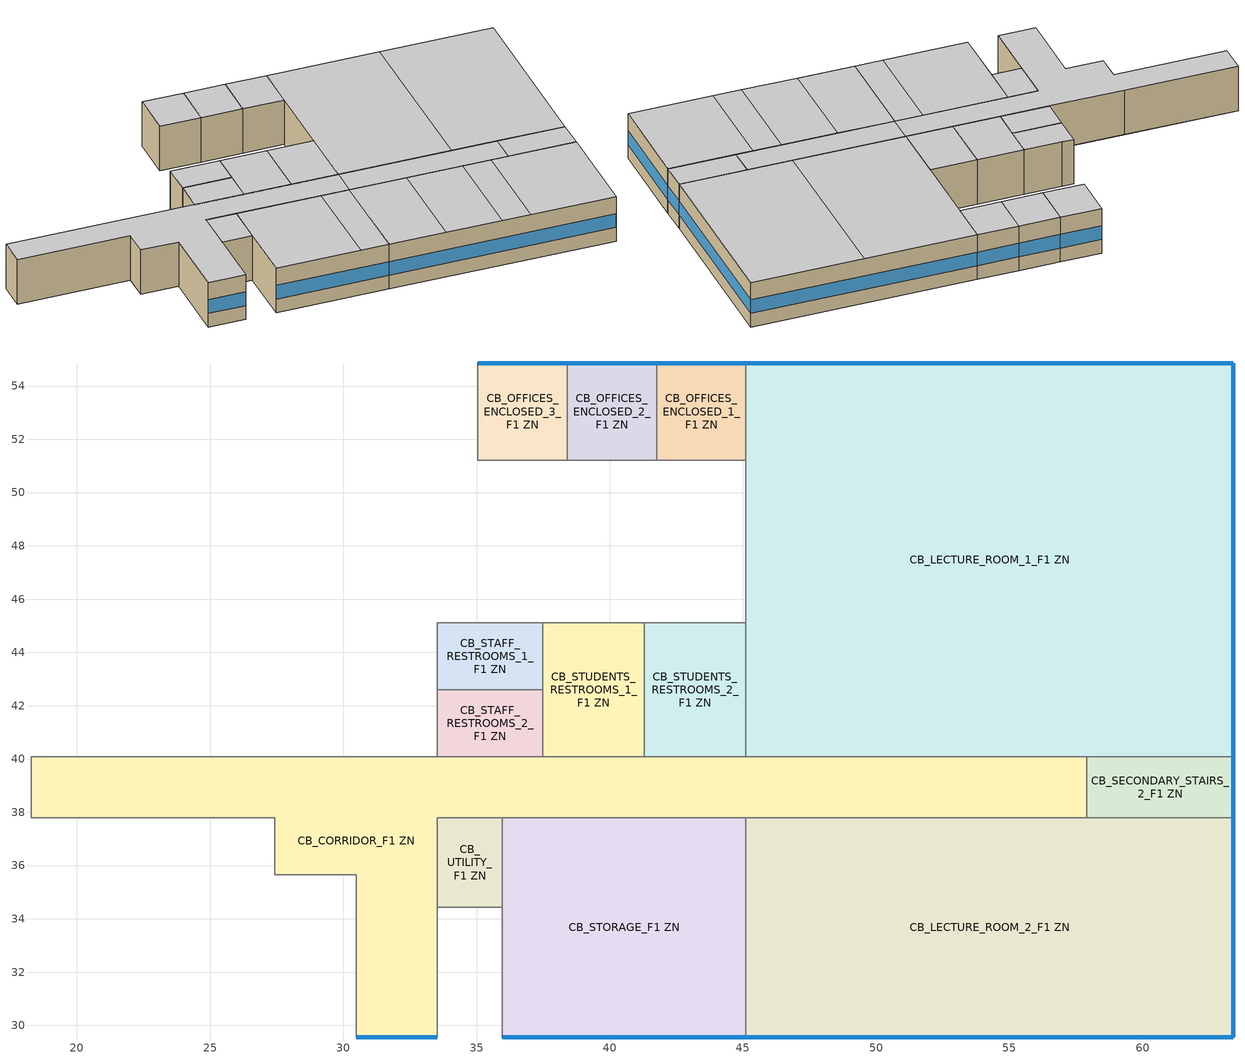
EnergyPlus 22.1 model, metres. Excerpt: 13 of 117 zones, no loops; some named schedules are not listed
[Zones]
CB_CORRIDOR_F1 ZN
 floor ground (Foundation F 0.88W/m*K Perim 3.05m Area 122.17m2): 57.91,40.08 57.91,37.8 33.53,37.8 33.53,29.57 30.48,29.57 30.48,35.66 27.43,35.66 27.43,37.8 18.29,37.8 18.29,40.08 z0
 wall outside (Typical Insulated Steel Framed Exterior Wall R-20.41): 30.48,29.57 33.53,29.57 z0:3.96
 wall to CB_CAFE_STUDY_LOUNGE_F1 ZN (Uninsulated Steel Stud Wall): 18.29,40.08 18.29,37.8 z0:3.96
 wall to CB_CONFERENCE_ROOM_F1 ZN (Uninsulated Steel Stud Wall): 27.43,40.08 18.29,40.08 z0:3.96
 wall to CB_OFFICES_OPEN_F1 ZN (Uninsulated Steel Stud Wall): 33.53,40.08 27.43,40.08 z0:3.96
 wall to CB_STAFF_RESTROOMS_2_F1 ZN (Uninsulated Steel Stud Wall): 37.49,40.08 33.53,40.08 z0:3.96
 wall to CB_STUDENTS_RESTROOMS_1_F1 ZN (Uninsulated Steel Stud Wall): 41.3,40.08 37.49,40.08 z0:3.96
 wall to CB_STUDENTS_RESTROOMS_2_F1 ZN (Uninsulated Steel Stud Wall): 45.11,40.08 41.3,40.08 z0:3.96
 wall to CB_LECTURE_ROOM_1_F1 ZN (Uninsulated Steel Stud Wall): 57.91,40.08 45.11,40.08 z0:3.96
 wall to CB_SECONDARY_STAIRS_2_F1 ZN (Uninsulated Steel Stud Wall): 57.91,37.8 57.91,40.08 z0:3.96
 wall to CB_LECTURE_ROOM_2_F1 ZN (Uninsulated Steel Stud Wall): 45.11,37.8 57.91,37.8 z0:3.96
 wall to CB_STORAGE_F1 ZN (Uninsulated Steel Stud Wall): 35.97,37.8 45.11,37.8 z0:3.96
 wall to CB_UTILITY_F1 ZN (Uninsulated Steel Stud Wall): 33.53,34.44 33.53,37.8 35.97,37.8 z0:3.96
 wall to CB_PUBLIC_ELEVATORS_F1 ZN (Uninsulated Steel Stud Wall): 33.53,29.57 33.53,34.44 z0:3.96
 wall to CB_ENTRANCE_LOBBY_F1 ZN (Uninsulated Steel Stud Wall): 27.43,35.66 27.43,37.8 / 18.29,37.8 27.43,37.8 z0:3.96
 wall to CB_MAIN_STAIRS_F1 ZN (Uninsulated Steel Stud Wall): 27.43,35.66 30.48,35.66 30.48,29.57 z0:3.96
 window (U 0.34 SHGC 0.38 Simple Glazing): 30.49,29.57 33.52,29.57 z1.22:2.44
 ceiling to CB_CORRIDOR_F2 ZN (Typical Interior Ceiling): 33.53,29.57 33.53,37.8 45.11,37.8 45.11,40.08 18.29,40.08 18.29,37.8 27.43,37.8 27.43,35.66 30.48,35.66 30.48,29.57 z3.96
 ceiling to CB_STUDIO_2_F2 ZN (Typical Interior Ceiling): 57.91,37.8 57.91,40.08 45.11,40.08 45.11,37.8 z3.96
CB_LECTURE_ROOM_1_F1 ZN
 floor ground (Foundation F 0.88W/m*K Perim 33.07m Area 270.35m2): 63.4,54.86 63.4,40.08 45.11,40.08 45.11,54.86 z0
 wall outside (Typical Insulated Steel Framed Exterior Wall R-20.41): 63.4,40.08 63.4,54.86 45.11,54.86 z0:3.96
 wall to CB_SECONDARY_STAIRS_2_F1 ZN (Uninsulated Steel Stud Wall): 57.91,40.08 63.4,40.08 z0:3.96
 wall to CB_STUDENTS_RESTROOMS_2_F1 ZN (Uninsulated Steel Stud Wall): 45.11,45.11 45.11,40.08 z0:3.96
 wall to CB_OFFICES_OPEN_F1 ZN (Uninsulated Steel Stud Wall): 45.11,51.21 45.11,45.11 z0:3.96
 wall to CB_OFFICES_ENCLOSED_1_F1 ZN (Uninsulated Steel Stud Wall): 45.11,54.86 45.11,51.21 z0:3.96
 window (U 0.34 SHGC 0.38 Simple Glazing): 63.4,40.08 63.4,54.86 / 63.4,54.86 45.11,54.86 z1.22:2.44
 ceiling to CB_STUDIO_2_F2 ZN (Typical Interior Ceiling): 63.4,40.08 63.4,54.86 54.25,54.86 54.25,40.08 z3.96; 54.25,40.08 54.25,54.86 45.11,54.86 45.11,40.08 z3.96
CB_LECTURE_ROOM_2_F1 ZN
 floor ground (Foundation F 0.88W/m*K Perim 26.52m Area 150.5m2): 63.4,37.8 63.4,29.57 45.11,29.57 45.11,37.8 z0
 wall outside (Typical Insulated Steel Framed Exterior Wall R-20.41): 45.11,29.57 63.4,29.57 63.4,37.8 z0:3.96
 wall to CB_STORAGE_F1 ZN (Uninsulated Steel Stud Wall): 45.11,37.8 45.11,29.57 z0:3.96
 wall to CB_SECONDARY_STAIRS_2_F1 ZN (Uninsulated Steel Stud Wall): 63.4,37.8 57.91,37.8 z0:3.96
 window (U 0.34 SHGC 0.38 Simple Glazing): 45.11,29.57 63.4,29.57 / 63.4,29.57 63.4,37.79 z1.22:2.44
 ceiling to CB_CLASSROOM_1_F2 ZN (Typical Interior Ceiling): 63.4,29.57 63.4,37.8 56.54,37.8 56.54,29.57 z3.96
 ceiling to CB_CLASSROOM_2_F2 ZN (Typical Interior Ceiling): 56.54,29.57 56.54,37.8 54.25,37.8 54.25,29.57 z3.96; 54.25,29.57 54.25,37.8 49.68,37.8 49.68,29.57 z3.96
 ceiling to CB_CLASSROOM_3_F2 ZN (Typical Interior Ceiling): 49.68,29.57 49.68,37.8 45.11,37.8 45.11,29.57 z3.96
CB_OFFICES_ENCLOSED_1_F1 ZN
 floor ground (Foundation F 0.88W/m*K Perim 3.35m Area 12.26m2): 45.11,54.86 45.11,51.21 41.76,51.21 41.76,54.86 z0
 wall outside (Typical Insulated Steel Framed Exterior Wall R-20.41): 45.11,54.86 41.76,54.86 z0:3.96
 wall to CB_OFFICES_OPEN_F1 ZN (Uninsulated Steel Stud Wall): 41.76,51.21 45.11,51.21 z0:3.96
 wall to CB_OFFICES_ENCLOSED_2_F1 ZN (Uninsulated Steel Stud Wall): 41.76,54.86 41.76,51.21 z0:3.96
 window (U 0.34 SHGC 0.38 Simple Glazing): 45.11,54.86 41.76,54.86 z1.22:2.44
 ceiling to CB_FACULTY_OFFICE_1_F2 ZN (Typical Interior Ceiling): 45.11,51.21 45.11,54.86 41.76,54.86 41.76,51.21 z3.96
CB_OFFICES_ENCLOSED_2_F1 ZN
 floor ground (Foundation F 0.88W/m*K Perim 3.35m Area 12.26m2): 41.76,54.86 41.76,51.21 38.4,51.21 38.4,54.86 z0
 wall outside (Typical Insulated Steel Framed Exterior Wall R-20.41): 41.76,54.86 38.4,54.86 z0:3.96
 wall to CB_OFFICES_OPEN_F1 ZN (Uninsulated Steel Stud Wall): 38.4,51.21 41.76,51.21 z0:3.96
 wall to CB_OFFICES_ENCLOSED_3_F1 ZN (Uninsulated Steel Stud Wall): 38.4,54.86 38.4,51.21 z0:3.96
 window (U 0.34 SHGC 0.38 Simple Glazing): 41.76,54.86 38.41,54.86 z1.22:2.44
 ceiling to CB_FACULTY_OFFICE_2_F2 ZN (Typical Interior Ceiling): 41.76,51.21 41.76,54.86 38.4,54.86 38.4,51.21 z3.96
CB_OFFICES_ENCLOSED_3_F1 ZN
 floor ground (Foundation F 0.88W/m*K Perim 3.35m Area 12.26m2): 38.4,54.86 38.4,51.21 35.05,51.21 35.05,54.86 z0
 wall outside (Typical Insulated Steel Framed Exterior Wall R-20.41): 38.4,54.86 35.05,54.86 z0:3.96
 wall to CB_OFFICES_OPEN_F1 ZN (Uninsulated Steel Stud Wall): 35.05,51.21 38.4,51.21 z0:3.96
 wall to CB_OFFICES_ENCLOSED_4_F1 ZN (Uninsulated Steel Stud Wall): 35.05,54.86 35.05,51.21 z0:3.96
 window (U 0.34 SHGC 0.38 Simple Glazing): 38.4,54.86 35.05,54.86 z1.22:2.44
 ceiling to CB_FACULTY_OFFICE_3_F2 ZN (Typical Interior Ceiling): 38.4,51.21 38.4,54.86 35.05,54.86 35.05,51.21 z3.96
CB_SECONDARY_STAIRS_2_F1 ZN
 floor ground (Foundation F 0.88W/m*K Perim 2.29m Area 12.54m2): 63.4,40.08 63.4,37.8 57.91,37.8 57.91,40.08 z0
 wall outside (Typical Insulated Steel Framed Exterior Wall R-20.41): 63.4,37.8 63.4,40.08 z0:3.96
 window (U 0.34 SHGC 0.38 Simple Glazing): 63.4,37.8 63.4,40.08 z1.22:2.44
 ceiling to CB_SECONDARY_STAIRS_2_F2 ZN (Typical Interior Ceiling): 63.4,37.8 63.4,40.08 57.91,40.08 57.91,37.8 z3.96
CB_STAFF_RESTROOMS_1_F1 ZN
 floor ground (Foundation F 0.88W/m*K Perim 0.0m Area 9.96m2): 37.49,45.11 37.49,42.6 33.53,42.6 33.53,45.11 z0
 wall to CB_STUDENTS_RESTROOMS_1_F1 ZN (Uninsulated Steel Stud Wall): 37.49,42.6 37.49,45.11 z0:3.96
 wall to CB_STAFF_RESTROOMS_2_F1 ZN (Uninsulated Steel Stud Wall): 33.53,42.6 37.49,42.6 z0:3.96
 wall to CB_OFFICES_OPEN_F1 ZN (Uninsulated Steel Stud Wall): 37.49,45.11 34.44,45.11 33.53,45.11 33.53,42.6 z0:3.96
 ceiling to CB_FACULTY_RESTROOMS_2_F2 ZN (Typical Interior Ceiling): 37.49,42.6 37.49,45.11 33.53,45.11 33.53,42.6 z3.96
CB_STAFF_RESTROOMS_2_F1 ZN
 floor ground (Foundation F 0.88W/m*K Perim 0.0m Area 9.96m2): 37.49,42.6 37.49,40.08 33.53,40.08 33.53,42.6 z0
 wall to CB_OFFICES_OPEN_F1 ZN (Uninsulated Steel Stud Wall): 33.53,42.6 33.53,40.08 z0:3.96
 wall to CB_STUDENTS_RESTROOMS_1_F1 ZN (Uninsulated Steel Stud Wall): 37.49,40.08 37.49,42.6 z0:3.96
 ceiling to CB_FACULTY_RESTROOMS_1_F2 ZN (Typical Interior Ceiling): 37.49,40.08 37.49,42.6 33.53,42.6 33.53,40.08 z3.96
CB_STORAGE_F1 ZN
 floor ground (Foundation F 0.88W/m*K Perim 9.14m Area 75.25m2): 45.11,37.8 45.11,29.57 35.97,29.57 35.97,37.8 z0
 wall outside (Typical Insulated Steel Framed Exterior Wall R-20.41): 35.97,29.57 45.11,29.57 z0:3.96
 wall to CB_PUBLIC_ELEVATORS_F1 ZN (Uninsulated Steel Stud Wall): 35.97,34.44 35.97,29.57 z0:3.96
 wall to CB_UTILITY_F1 ZN (Uninsulated Steel Stud Wall): 35.97,37.8 35.97,34.44 z0:3.96
 window (U 0.34 SHGC 0.38 Simple Glazing): 35.98,29.57 45.11,29.57 z1.22:2.44
 ceiling to CB_CLASSROOM_3_F2 ZN (Typical Interior Ceiling): 45.11,29.57 45.11,37.8 42.82,37.8 42.82,29.57 z3.96
 ceiling to CB_CLASSROOM_4_F2 ZN (Typical Interior Ceiling): 42.82,29.57 42.82,37.8 35.97,37.8 35.97,29.57 z3.96
CB_STUDENTS_RESTROOMS_1_F1 ZN
 floor ground (Foundation F 0.88W/m*K Perim 0.0m Area 19.16m2): 41.3,45.11 41.3,40.08 37.49,40.08 37.49,45.11 z0
 wall to CB_OFFICES_OPEN_F1 ZN (Uninsulated Steel Stud Wall): 41.3,45.11 37.49,45.11 z0:3.96
 wall to CB_STUDENTS_RESTROOMS_2_F1 ZN (Uninsulated Steel Stud Wall): 41.3,40.08 41.3,45.11 z0:3.96
 ceiling to CB_STUDENTS_RESTROOMS_1_F2 ZN (Typical Interior Ceiling): 41.3,40.08 41.3,45.11 37.49,45.11 37.49,40.08 z3.96
CB_STUDENTS_RESTROOMS_2_F1 ZN
 floor ground (Foundation F 0.88W/m*K Perim 0.0m Area 19.16m2): 45.11,45.11 45.11,40.08 41.3,40.08 41.3,45.11 z0
 wall to CB_OFFICES_OPEN_F1 ZN (Uninsulated Steel Stud Wall): 45.11,45.11 41.3,45.11 z0:3.96
 ceiling to CB_STUDENTS_RESTROOMS_2_F2 ZN (Typical Interior Ceiling): 45.11,40.08 45.11,45.11 41.3,45.11 41.3,40.08 z3.96
CB_UTILITY_F1 ZN
 floor ground (Foundation F 0.88W/m*K Perim 0.0m Area 8.18m2): 35.97,37.8 35.97,34.44 33.53,34.44 33.53,37.8 z0
 wall to CB_PUBLIC_ELEVATORS_F1 ZN (Uninsulated Steel Stud Wall): 33.53,34.44 35.97,34.44 z0:3.96
 ceiling to CB_UTILITY_F2 ZN (Typical Interior Ceiling): 35.97,34.44 35.97,37.8 33.53,37.8 33.53,34.44 z3.96
[Building]
-College-ASHRAE 169-2013-6A created: 2026-04-15 07:32:37 -0400: Loads Convergence Tolerance Value {W}=0.04; Temperature Convergence Tolerance Value {deltaC}=0.2; Solar Distribution=FullInteriorAndExterior; Maximum Number of Warmup Days=25; Minimum Number of Warmup Days=6
[Site:Location]
Rochester International Arpt_MN_USA: Latitude {deg}=43.9; Longitude {deg}=-92.5; Time Zone {hr}=-6; Elevation {m}=398
[Site:GroundTemperature:Deep]
5.5, 1.7, -0.6, -1.3, 0.1, 3.2, 7.1, 10.9, 13.4, 14, 12.6, 9.5
[Site:GroundTemperature:FCfactorMethod]
January Ground Temperature {C}=7.4; February Ground Temperature {C}=-0; March Ground Temperature {C}=-7.6; April Ground Temperature {C}=-12.6; May Ground Temperature {C}=-7.7; June Ground Temperature {C}=0.3; July Ground Temperature {C}=7; August Ground Temperature {C}=14.2; September Ground Temperature {C}=19.2; October Ground Temperature {C}=20.9; November Ground Temperature {C}=20; December Ground Temperature {C}=15.4
[Site:GroundTemperature:Shallow]
-2.2, -7.4, -8.8, -7.6, -0.6, 7.3, 14.6, 20, 21.5, 19, 13, 5.4
[Site:WaterMainsTemperature]
Calculation Method=Correlation; Annual Average Outdoor Air Temperature {C}=6.375; Maximum Difference In Monthly Average Outdoor Air Temperatures {deltaC}=33.5
[SizingPeriod:DesignDay] Day of Month=21; Dry-Bulb Temperature Range Modifier Type=DefaultMultipliers; Humidity Condition Type=Wetbulb; Barometric Pressure {Pa}=96634; Rain Indicator=No; Snow Indicator=No; Daylight Saving Time Indicator=No; Begin Environment Reset Mode=FullResetAtBeginEnvironment
Name | Month | Day Type | Maximum Dry-Bulb Temperature {C} | Daily Dry-Bulb Temperature Range {deltaC} | Wetbulb or DewPoint at Maximum Dry-Bulb {C} | Wind Speed {m/s} | Wind Direction {deg} | Solar Model Indicator | ASHRAE Clear Sky Optical Depth for Beam Irradiance (taub) | ASHRAE Clear Sky Optical Depth for Diffuse Irradiance (taud) | Sky Clearness
Rochester International Arpt Ann Clg .4% Condns DB=>MWB | 7 | SummerDesignDay | 31.2 | 10.6 | 23.1 | 6.7 | 200 | ASHRAETau | 0.404 | 2.226
Rochester International Arpt Ann Clg .4% Condns WB=>MDB | 7 | SummerDesignDay | 29.2 | 10.6 | 24.9 | 6.7 | 200 | ASHRAETau | 0.404 | 2.226
Rochester International Arpt Ann Htg 99.6% Condns DB | 1 | WinterDesignDay | -26.2 | 0 | -26.2 | 5.7 | 310 | ASHRAEClearSky |  |  | 0
[Material] Thermal Absorptance=0.9; Solar Absorptance=0.7; Visible Absorptance=0.7
Name | Roughness | Thickness {m} | Conductivity {W/m-K} | Density {kg/m3} | Specific Heat {J/kg-K}
100mm Normalweight concrete floor | MediumSmooth | 0.1016 | 2.31 | 2322 | 832
25mm Stucco | Smooth | 0.0254 | 0.72 | 1856 | 840
5/8 in. Gypsum Board | MediumSmooth | 0.0159 | 0.16 | 800 | 1090
Std Wood 6inch | MediumSmooth | 0.15 | 0.12 | 540 | 1210
[Material:NoMass] Thermal Absorptance=0.9
Name | Roughness | Thermal Resistance {m2-K/W} | Solar Absorptance | Visible Absorptance
CP02 CARPET PAD | VeryRough | 0.21648 | 0.7 | 0.8
Metal Framed Wall - 24inOC - 2x4 - R0 ins. | Smooth | 0.115881 | 0 | 0
Typical Insulation R-18.23 | Smooth | 3.21036 | 0.7 | 0.7
[WindowMaterial:SimpleGlazingSystem]
U 0.34 SHGC 0.38 Simple Glazing: U-Factor {W/m2-K}=1.93061; Solar Heat Gain Coefficient=0.38; Visible Transmittance=0.81
[Construction]
InteriorFurnishings: Std Wood 6inch
Typical Insulated Steel Framed Exterior Wall R-20.41: 25mm Stucco, 5/8 in. Gypsum Board, Typical Insulation R-18.23, 5/8 in. Gypsum Board
Typical Interior Ceiling: CP02 CARPET PAD, 100mm Normalweight concrete floor
U 0.34 SHGC 0.38 Simple Glazing: U 0.34 SHGC 0.38 Simple Glazing
Uninsulated Steel Stud Wall: Metal Framed Wall - 24inOC - 2x4 - R0 ins.
[Construction:FfactorGroundFloor] F-Factor {W/m-K}=0.882675
Name | Area {m2} | PerimeterExposed {m}
Foundation F 0.88W/m*K Perim 0.0m Area 19.16m2 | 19.1613 | 0
Foundation F 0.88W/m*K Perim 0.0m Area 8.18m2 | 8.17547 | 0
Foundation F 0.88W/m*K Perim 0.0m Area 9.96m2 | 9.96385 | 0
Foundation F 0.88W/m*K Perim 2.29m Area 12.54m2 | 12.5419 | 2.286
Foundation F 0.88W/m*K Perim 26.52m Area 150.5m2 | 150.503 | 26.5176
Foundation F 0.88W/m*K Perim 3.05m Area 122.17m2 | 122.167 | 3.048
Foundation F 0.88W/m*K Perim 3.35m Area 12.26m2 | 12.2632 | 3.3528
Foundation F 0.88W/m*K Perim 33.07m Area 270.35m2 | 270.348 | 33.0708
Foundation F 0.88W/m*K Perim 9.14m Area 75.25m2 | 75.2515 | 9.144
[Zone] Multiplier=1; Part of Total Floor Area=Yes
CB_CORRIDOR_F1 ZN; CB_LECTURE_ROOM_1_F1 ZN; CB_LECTURE_ROOM_2_F1 ZN; CB_OFFICES_ENCLOSED_1_F1 ZN; CB_OFFICES_ENCLOSED_2_F1 ZN; CB_OFFICES_ENCLOSED_3_F1 ZN; CB_SECONDARY_STAIRS_2_F1 ZN; CB_STAFF_RESTROOMS_1_F1 ZN; CB_STAFF_RESTROOMS_2_F1 ZN; CB_STORAGE_F1 ZN; CB_STUDENTS_RESTROOMS_1_F1 ZN; CB_STUDENTS_RESTROOMS_2_F1 ZN; CB_UTILITY_F1 ZN
[Space]
Name | Zone | Space Type
CB_CORRIDOR_F1 | CB_CORRIDOR_F1 ZN | College - Corridor
CB_LECTURE_ROOM_1_F1 | CB_LECTURE_ROOM_1_F1 ZN | College - Lecture Hall
CB_LECTURE_ROOM_2_F1 | CB_LECTURE_ROOM_2_F1 ZN | College - Classroom
CB_OFFICES_ENCLOSED_1_F1 | CB_OFFICES_ENCLOSED_1_F1 ZN | College - Office
CB_OFFICES_ENCLOSED_2_F1 | CB_OFFICES_ENCLOSED_2_F1 ZN | College - Office
CB_OFFICES_ENCLOSED_3_F1 | CB_OFFICES_ENCLOSED_3_F1 ZN | College - Office
CB_SECONDARY_STAIRS_2_F1 | CB_SECONDARY_STAIRS_2_F1 ZN | College - Stairs
CB_STAFF_RESTROOMS_1_F1 | CB_STAFF_RESTROOMS_1_F1 ZN | College - Restroom
CB_STAFF_RESTROOMS_2_F1 | CB_STAFF_RESTROOMS_2_F1 ZN | College - Restroom
CB_STORAGE_F1 | CB_STORAGE_F1 ZN | College - Storage
CB_STUDENTS_RESTROOMS_1_F1 | CB_STUDENTS_RESTROOMS_1_F1 ZN | College - Restroom
CB_STUDENTS_RESTROOMS_2_F1 | CB_STUDENTS_RESTROOMS_2_F1 ZN | College - Restroom
CB_UTILITY_F1 | CB_UTILITY_F1 ZN | College - Utility
[SpaceList]
College - Classroom: CB_CLASSROOM_5_F2, CB_CLASSROOM_1_F2, CB_CLASSROOM_7_F3, CB_CLASSROOM_1_F4, CB_CLASSROOM_2_F4, CB_LECTURE_ROOM_2_F1, CB_CLASSROOM_3_F4, CB_CLASSROOM_4_F4, CB_CLASSROOM_5_F4, CB_CLASSROOM_6_F4, CB_CLASSROOM_4_F3, CB_CLASSROOM_6_F2, CB_CLASSROOM_4_F2, CB_CLASSROOM_3_F2, CB_CLASSROOM_2_F2, CB_CLASSROOM_6_F3, CB_CLASSROOM_8_F3, CB_CLASSROOM_3_F3, CB_CLASSROOM_7_F2, CB_CLASSROOM_8_F2, CB_CLASSROOM_1_F3, CB_CLASSROOM_2_F3, CB_CLASSROOM_5_F3
College - Corridor: CB_CORRIDOR_F1, CB_CORRIDOR_F2, CB_CORRIDOR_1_F3, CB_CORRIDOR_2_F3, CB_CORRIDOR_F4
College - Office: CB_OFFICES_ENCLOSED_7_F1, CB_OFFICES_ENCLOSED_6_F1, CB_OFFICES_ENCLOSED_3_F1, CB_OFFICES_ENCLOSED_2_F1, CB_OFFICES_ENCLOSED_4_F1, CB_OFFICES_OPEN_F1, CB_OFFICES_OPEN_F4, CB_FACULTY_OFFICE_1_F3, CB_FACULTY_OFFICE_8_F2, CB_FACULTY_OFFICE_7_F4, CB_FACULTY_OFFICE_5_F4, CB_FACULTY_OFFICE_4_F4, CB_FACULTY_OFFICE_3_F4, CB_FACULTY_OFFICE_1_F4, CB_FACULTY_OFFICE_6_F3, CB_OFFICES_ENCLOSED_8_F1, CB_FACULTY_OFFICE_7_F2, CB_OFFICES_OPEN_F2, CB_FACULTY_OFFICE_5_F2, CB_OFFICES_OPEN_F3, CB_FACULTY_OFFICE_3_F2, CB_FACULTY_OFFICE_8_F4, CB_FACULTY_OFFICE_6_F2, CB_OFFICES_ENCLOSED_1_F1, CB_FACULTY_OFFICE_7_F3, CB_FACULTY_OFFICE_5_F3, CB_FACULTY_OFFICE_3_F3, CB_FACULTY_OFFICE_2_F2, CB_FACULTY_OFFICE_6_F4, CB_FACULTY_OFFICE_2_F4, CB_FACULTY_OFFICE_4_F3, CB_FACULTY_OFFICE_1_F2, CB_FACULTY_OFFICE_2_F3, CB_FACULTY_OFFICE_8_F3, CB_FACULTY_OFFICE_4_F2, CB_OFFICES_ENCLOSED_5_F1
College - Restroom: CB_STAFF_RESTROOMS_2_F1, CB_STUDENTS_RESTROOMS_2_F1, CB_STAFF_RESTROOMS_1_F1, CB_STUDENTS_RESTROOMS_1_F4, CB_STUDENTS_RESTROOMS_2_F4, CB_FACULTY_RESTROOMS_1_F4, CB_FACULTY_RESTROOMS_2_F4, CB_FACULTY_RESTROOMS_2_F2, CB_STUDENTS_RESTROOMS_1_F2, CB_STUDENTS_RESTROOMS_2_F2, CB_STUDENTS_RESTROOMS_2_F3, CB_STUDENTS_RESTROOMS_1_F1, CB_FACULTY_RESTROOMS_1_F2, CB_FACULTY_RESTROOMS_1_F3, CB_FACULTY_RESTROOMS_2_F3, CB_STUDENTS_RESTROOMS_1_F3
College - Lecture Hall: CB_LECTURE_ROOM_1_F1
College - Stairs: CB_SECONDARY_STAIRS_2_F1, CB_SECONDARY_STAIRS_1_F4, CB_SECONDARY_STAIRS_2_F4, CB_MAIN_STAIRS_F3, CB_SECONDARY_STAIRS_1_F1, CB_SECONDARY_STAIRS_2_F3, CB_SECONDARY_STAIRS_2_F2, CB_SECONDARY_STAIRS_1_F2, CB_MAIN_STAIRS_F1, CB_SECONDARY_STAIRS_1_F3, CB_MAIN_STAIRS_F4, CB_MAIN_STAIRS_F2
College - Storage: CB_STORAGE_F1
College - Utility: CB_UTILITY_F4, CB_UTILITY_F2, CB_UTILITY_F3, CB_UTILITY_F1
[Lights] Schedule=College BLDG_LIGHT_SCH; Design Level Calculation Method=Watts/Area; Fraction Replaceable=0
Name | Zone or ZoneList or Space or SpaceList | Watts per Floor Area {W/m2}
College - Classroom Lights | College - Classroom | 7.64238
College - Corridor Lights | College - Corridor | 4.4132
College - Office Lights | College - Office | 7.96529
College - Restroom Lights | College - Restroom | 6.78126
College - Lecture Hall Lights | College - Lecture Hall | 6.56599
College - Stairs Lights | College - Stairs | 5.27432
College - Storage Lights | College - Storage | 4.09029
College - Utility Lights | College - Utility | 4.62848
[People] Number of People Calculation Method=People/Area; Fraction Radiant=0.3; Activity Level Schedule=College ACTIVITY_SCH; Work Efficiency Schedule=Work Efficiency Schedule; Clothing Insulation Schedule=Clothing Schedule; Air Velocity Schedule=Air Velocity Schedule
Name | Zone or ZoneList or Space or SpaceList | Number of People Schedule | People per Floor Area {person/m2}
College - Classroom People | College - Classroom | College BLDG_Class_OCC_SCH | 0.699654
College - Office People | College - Office | College BLDG_OCC_SCH_Offices | 0.0538196
College - Lecture Hall People | College - Lecture Hall | College BLDG_Lecture_OCC_SCH | 0.699654
[ElectricEquipment] Schedule=College BLDG_EQUIP_SCH_Base; Design Level Calculation Method=Watts/Area; Fraction Latent=0; Fraction Radiant=0.5; Fraction Lost=0
Name | Zone or ZoneList or Space or SpaceList | Watts per Floor Area {W/m2}
College - Classroom Elec Equip | College - Classroom | 9.99967
College - Corridor Elec Equip | College - Corridor | 3.98265
College - Office Elec Equip | College - Office | 10.7639
College - Restroom Elec Equip | College - Restroom | 3.98265
College - Lecture Hall Elec Equip | College - Lecture Hall | 9.99967
College - Utility Elec Equip | College - Utility | 3.98265
[InternalMass] Construction=InteriorFurnishings
Name | Zone or ZoneList | Space or SpaceList | Surface Area {m2}
CB_CORRIDOR_F1 Mass | CB_CORRIDOR_F1 ZN | CB_CORRIDOR_F1 | 244.335
CB_LECTURE_ROOM_1_F1 Mass | CB_LECTURE_ROOM_1_F1 ZN | CB_LECTURE_ROOM_1_F1 | 540.696
CB_LECTURE_ROOM_2_F1 Mass | CB_LECTURE_ROOM_2_F1 ZN | CB_LECTURE_ROOM_2_F1 | 301.006
CB_OFFICES_ENCLOSED_1_F1 Mass | CB_OFFICES_ENCLOSED_1_F1 ZN | CB_OFFICES_ENCLOSED_1_F1 | 24.5264
CB_OFFICES_ENCLOSED_2_F1 Mass | CB_OFFICES_ENCLOSED_2_F1 ZN | CB_OFFICES_ENCLOSED_2_F1 | 24.5264
CB_OFFICES_ENCLOSED_3_F1 Mass | CB_OFFICES_ENCLOSED_3_F1 ZN | CB_OFFICES_ENCLOSED_3_F1 | 24.5264
CB_SECONDARY_STAIRS_2_F1 Mass | CB_SECONDARY_STAIRS_2_F1 ZN | CB_SECONDARY_STAIRS_2_F1 | 25.0838
CB_STAFF_RESTROOMS_1_F1 Mass | CB_STAFF_RESTROOMS_1_F1 ZN | CB_STAFF_RESTROOMS_1_F1 | 19.9277
CB_STAFF_RESTROOMS_2_F1 Mass | CB_STAFF_RESTROOMS_2_F1 ZN | CB_STAFF_RESTROOMS_2_F1 | 19.9277
CB_STORAGE_F1 Mass | CB_STORAGE_F1 ZN | CB_STORAGE_F1 | 150.503
CB_STUDENTS_RESTROOMS_1_F1 Mass | CB_STUDENTS_RESTROOMS_1_F1 ZN | CB_STUDENTS_RESTROOMS_1_F1 | 38.3225
CB_STUDENTS_RESTROOMS_2_F1 Mass | CB_STUDENTS_RESTROOMS_2_F1 ZN | CB_STUDENTS_RESTROOMS_2_F1 | 38.3225
CB_UTILITY_F1 Mass | CB_UTILITY_F1 ZN | CB_UTILITY_F1 | 16.3509
[ZoneInfiltration:DesignFlowRate] Design Flow Rate Calculation Method=Flow/ExteriorArea; Flow Rate per Exterior Surface Area {m3/s-m2}=0.000570329; Velocity Term Coefficient=0
Name | Zone or ZoneList or Space or SpaceList | Schedule | Constant Term Coefficient | Temperature Term Coefficient | Velocity Squared Term Coefficient
CB_CORRIDOR_F1 HVAC Off Infiltration | CB_CORRIDOR_F1 ZN | Infiltration HVAC Off Schedule | 0 | 0.0125 | 0.0779
CB_CORRIDOR_F1 HVAC On Infiltration | CB_CORRIDOR_F1 ZN | Infiltration HVAC On Schedule | 0.0798 | 0.0061 | 0.059
CB_LECTURE_ROOM_1_F1 HVAC Off Infiltration | CB_LECTURE_ROOM_1_F1 ZN | Infiltration HVAC Off Schedule | 0 | 0.0125 | 0.0779
CB_LECTURE_ROOM_1_F1 HVAC On Infiltration | CB_LECTURE_ROOM_1_F1 ZN | Infiltration HVAC On Schedule | 0.0798 | 0.0061 | 0.059
CB_LECTURE_ROOM_2_F1 HVAC Off Infiltration | CB_LECTURE_ROOM_2_F1 ZN | Infiltration HVAC Off Schedule | 0 | 0.0125 | 0.0779
CB_LECTURE_ROOM_2_F1 HVAC On Infiltration | CB_LECTURE_ROOM_2_F1 ZN | Infiltration HVAC On Schedule | 0.0798 | 0.0061 | 0.059
CB_OFFICES_ENCLOSED_1_F1 HVAC Off Infiltration | CB_OFFICES_ENCLOSED_1_F1 ZN | Infiltration HVAC Off Schedule | 0 | 0.0125 | 0.0779
CB_OFFICES_ENCLOSED_1_F1 HVAC On Infiltration | CB_OFFICES_ENCLOSED_1_F1 ZN | Infiltration HVAC On Schedule | 0.0798 | 0.0061 | 0.059
CB_OFFICES_ENCLOSED_2_F1 HVAC Off Infiltration | CB_OFFICES_ENCLOSED_2_F1 ZN | Infiltration HVAC Off Schedule | 0 | 0.0125 | 0.0779
CB_OFFICES_ENCLOSED_2_F1 HVAC On Infiltration | CB_OFFICES_ENCLOSED_2_F1 ZN | Infiltration HVAC On Schedule | 0.0798 | 0.0061 | 0.059
CB_OFFICES_ENCLOSED_3_F1 HVAC Off Infiltration | CB_OFFICES_ENCLOSED_3_F1 ZN | Infiltration HVAC Off Schedule | 0 | 0.0125 | 0.0779
CB_OFFICES_ENCLOSED_3_F1 HVAC On Infiltration | CB_OFFICES_ENCLOSED_3_F1 ZN | Infiltration HVAC On Schedule | 0.0798 | 0.0061 | 0.059
CB_SECONDARY_STAIRS_2_F1 HVAC Off Infiltration | CB_SECONDARY_STAIRS_2_F1 ZN | Infiltration HVAC Off Schedule | 0 | 0.0125 | 0.0779
CB_SECONDARY_STAIRS_2_F1 HVAC On Infiltration | CB_SECONDARY_STAIRS_2_F1 ZN | Infiltration HVAC On Schedule | 0.0798 | 0.0061 | 0.059
CB_STORAGE_F1 HVAC Off Infiltration | CB_STORAGE_F1 ZN | Infiltration HVAC Off Schedule | 0 | 0.0125 | 0.0779
CB_STORAGE_F1 HVAC On Infiltration | CB_STORAGE_F1 ZN | Infiltration HVAC On Schedule | 0.0798 | 0.0061 | 0.059
[Daylighting:Controls] Lighting Control Type=Continuous; Minimum Input Power Fraction for Continuous or ContinuousOff Dimming Control=0.2; Minimum Light Output Fraction for Continuous or ContinuousOff Dimming Control=0.2; Number of Stepped Control Steps=1; Probability Lighting will be Reset When Needed in Manual Stepped Control=1; Glare Calculation Azimuth Angle of View Direction Clockwise from Zone y-Axis {deg}=-0; Maximum Allowable Discomfort Glare Index=22; Illuminance Setpoint at Reference Point 1 {lux}=375; Illuminance Setpoint at Reference Point 2 {lux}=375
Name | Zone or Space | Glare Calculation Daylighting Reference Point | Daylighting Reference Point Name 1 | Fraction of Lights Controlled by Reference Point 1 | Daylighting Reference Point Name 2 | Fraction of Lights Controlled by Reference Point 2
CB_LECTURE_ROOM_1_F1 ZN DaylightingControls | CB_LECTURE_ROOM_1_F1 ZN | CB_LECTURE_ROOM_1_F1 Daylt Sensor 1 | CB_LECTURE_ROOM_1_F1 Daylt Sensor 1 | 0.276 | CB_LECTURE_ROOM_1_F1 Daylt Sensor 2 | 0.232
CB_LECTURE_ROOM_2_F1 ZN DaylightingControls | CB_LECTURE_ROOM_2_F1 ZN | CB_LECTURE_ROOM_2_F1 Daylt Sensor 1 | CB_LECTURE_ROOM_2_F1 Daylt Sensor 1 | 0.39 | CB_LECTURE_ROOM_2_F1 Daylt Sensor 2 | 0.311
[Exterior:Lights] Schedule=College EXTERIOR_LIGHT_SCH; Control Option=AstronomicalClock
Name | Design Level {W}
NonDimming Exterior Lights Def | 441.8
Occ Sensing Exterior Lights Def | 8552
[Schedule:Day:Interval]
College BLDG_LIGHT_SCH Default|Wknd|Hol Day; College BLDG_LIGHT_SCH Default|Wknd|Hol Day 1; College BLDG_LIGHT_SCH Default|Wknd|Hol Day 2; College BLDG_LIGHT_SCH Default; College BLDG_LIGHT_SCH Winter Design Day: No, 24:00, 0.1773
College BLDG_LIGHT_SCH Wkdy Day; College BLDG_LIGHT_SCH Wkdy Day 2; College BLDG_LIGHT_SCH Summer Design Day: No, 07:00, 0.1773, 21:00, 0.9, 24:00, 0.1773
College BLDG_LIGHT_SCH Wkdy Day 1: No, 08:00, 0.1773, 20:00, 0.5, 24:00, 0.1773
College ACTIVITY_SCH Default; College ACTIVITY_SCH Summer Design Day; College ACTIVITY_SCH Winter Design Day: No, 24:00, 120
Work Efficiency Schedule Default; College BLDG_EQUIP_SCH_Base Winter Design Day; College BLDG_Class_OCC_SCH Default|Wknd|Hol Day; College BLDG_Class_OCC_SCH Default|Wknd|Hol Day 1; College BLDG_Class_OCC_SCH Default|Wknd|Hol Day 2; College BLDG_Class_OCC_SCH Default; College BLDG_Class_OCC_SCH Winter Design Day; College BLDG_OCC_SCH_Offices Default|Wknd|Hol Day; College BLDG_OCC_SCH_Offices Default|Wknd|Hol Day 1; College BLDG_OCC_SCH_Offices Default|Wknd|Hol Day 2; College BLDG_OCC_SCH_Offices Default; College BLDG_OCC_SCH_Offices Winter Design Day; College BLDG_Lecture_OCC_SCH Default|Wknd|Hol Day; College BLDG_Lecture_OCC_SCH Wkdy Day 1; College BLDG_Lecture_OCC_SCH Default|Wknd|Hol Day 1; College BLDG_Lecture_OCC_SCH Default|Wknd|Hol Day 2; College BLDG_Lecture_OCC_SCH Default; College BLDG_Lecture_OCC_SCH Winter Design Day; College HVACOperationSchd Default 1; College HVACOperationSchd Default|Wknd|Hol Day 1: No, 24:00, 0
Clothing Schedule Default Winter Clothes; College HVACOperationSchd Default inverted; College HVACOperationSchd Default|Wknd|Hol Day inverted 1: No, 24:00, 1
Air Velocity Schedule Default: No, 24:00, 0.2
College BLDG_EQUIP_SCH_Base Default|WntrDsn|Wknd|Hol Day; College BLDG_EQUIP_SCH_Base Default|WntrDsn|Wknd|Hol Day 2; College BLDG_EQUIP_SCH_Base Default: No, 24:00, 0.4
College BLDG_EQUIP_SCH_Base Wkdy|SmrDsn Day; College BLDG_EQUIP_SCH_Base Wkdy|SmrDsn Day 2; College BLDG_EQUIP_SCH_Base Summer Design Day: No, 08:00, 0.4, 17:00, 1, 24:00, 0.4
College BLDG_EQUIP_SCH_Base Default|WntrDsn|Wknd|Hol Day 1: No, 24:00, 0.3
College BLDG_EQUIP_SCH_Base Wkdy|SmrDsn Day 1: No, 08:00, 0.3, 17:00, 0.5, 24:00, 0.3
College BLDG_Class_OCC_SCH Wkdy Day; College BLDG_Class_OCC_SCH Wkdy Day 2; College BLDG_Class_OCC_SCH Summer Design Day: No, 07:00, 0, 10:00, 0.42, 12:00, 0.29, 16:00, 0.42, 17:00, 0.15, 19:00, 0.29, 20:00, 0.15, 24:00, 0
College BLDG_Class_OCC_SCH Wkdy Day 1: No, 07:00, 0, 14:00, 0.16, 20:00, 0.05, 24:00, 0
College BLDG_OCC_SCH_Offices Wkdy Day; College BLDG_OCC_SCH_Offices Wkdy Day 2; College BLDG_OCC_SCH_Offices Summer Design Day: No, 08:00, 0, 17:00, 1, 21:00, 0.2, 24:00, 0
College BLDG_OCC_SCH_Offices Wkdy Day 1: No, 08:00, 0, 17:00, 0.5, 21:00, 0.2, 24:00, 0
College BLDG_Lecture_OCC_SCH Wkdy Day; College BLDG_Lecture_OCC_SCH Wkdy Day 2; College BLDG_Lecture_OCC_SCH Summer Design Day: No, 07:00, 0, 09:00, 0.28, 12:00, 0.4, 17:00, 0.28, 24:00, 0
College EXTERIOR_LIGHT_SCH Default; College EXTERIOR_LIGHT_SCH Default|SmrDsn|WntrDsn|Wknd|Hol|Wkdy Day; College EXTERIOR_LIGHT_SCH Summer Design Day; College EXTERIOR_LIGHT_SCH Winter Design Day: No, 06:00, 0, 24:00, 1
College HVACOperationSchd Summer Design Day 1; College HVACOperationSchd Winter Design Day 1; College HVACOperationSchd Wkdy|SmrDsn|WntrDsn Day 1: No, 06:00, 0, 21:00, 1, 24:00, 0
College HVACOperationSchd Summer Design Day inverted 1; College HVACOperationSchd Winter Design Day inverted 1; College HVACOperationSchd Wkdy|SmrDsn|WntrDsn Day inverted 1: No, 06:00, 1, 21:00, 0, 24:00, 1
[Schedule:Week:Daily]
College BLDG_EQUIP_SCH_Base Week Rule - Jun25-Jul1: College BLDG_EQUIP_SCH_Base Default|WntrDsn|Wknd|Hol Day, College BLDG_EQUIP_SCH_Base Wkdy|SmrDsn Day, College BLDG_EQUIP_SCH_Base Wkdy|SmrDsn Day, College BLDG_EQUIP_SCH_Base Wkdy|SmrDsn Day, College BLDG_EQUIP_SCH_Base Wkdy|SmrDsn Day, College BLDG_EQUIP_SCH_Base Wkdy|SmrDsn Day, College BLDG_EQUIP_SCH_Base Default|WntrDsn|Wknd|Hol Day 1, College BLDG_EQUIP_SCH_Base Default, College BLDG_EQUIP_SCH_Base Summer Design Day, College BLDG_EQUIP_SCH_Base Winter Design Day, College BLDG_EQUIP_SCH_Base Default, College BLDG_EQUIP_SCH_Base Default
College BLDG_EQUIP_SCH_Base Week Rule - Jul2-Aug26: College BLDG_EQUIP_SCH_Base Default|WntrDsn|Wknd|Hol Day 1, College BLDG_EQUIP_SCH_Base Wkdy|SmrDsn Day 1, College BLDG_EQUIP_SCH_Base Wkdy|SmrDsn Day 1, College BLDG_EQUIP_SCH_Base Wkdy|SmrDsn Day 1, College BLDG_EQUIP_SCH_Base Wkdy|SmrDsn Day 1, College BLDG_EQUIP_SCH_Base Wkdy|SmrDsn Day 1, College BLDG_EQUIP_SCH_Base Default|WntrDsn|Wknd|Hol Day 1, College BLDG_EQUIP_SCH_Base Default, College BLDG_EQUIP_SCH_Base Summer Design Day, College BLDG_EQUIP_SCH_Base Winter Design Day, College BLDG_EQUIP_SCH_Base Default, College BLDG_EQUIP_SCH_Base Default
College BLDG_EQUIP_SCH_Base Week Rule - Aug27-Sep2: College BLDG_EQUIP_SCH_Base Default|WntrDsn|Wknd|Hol Day 1, College BLDG_EQUIP_SCH_Base Wkdy|SmrDsn Day 1, College BLDG_EQUIP_SCH_Base Wkdy|SmrDsn Day 1, College BLDG_EQUIP_SCH_Base Wkdy|SmrDsn Day 1, College BLDG_EQUIP_SCH_Base Wkdy|SmrDsn Day 1, College BLDG_EQUIP_SCH_Base Wkdy|SmrDsn Day 2, College BLDG_EQUIP_SCH_Base Default|WntrDsn|Wknd|Hol Day 2, College BLDG_EQUIP_SCH_Base Default, College BLDG_EQUIP_SCH_Base Summer Design Day, College BLDG_EQUIP_SCH_Base Winter Design Day, College BLDG_EQUIP_SCH_Base Default, College BLDG_EQUIP_SCH_Base Default
College BLDG_EQUIP_SCH_Base Week Rule - Sep3-Dec31: College BLDG_EQUIP_SCH_Base Default|WntrDsn|Wknd|Hol Day 2, College BLDG_EQUIP_SCH_Base Wkdy|SmrDsn Day 2, College BLDG_EQUIP_SCH_Base Wkdy|SmrDsn Day 2, College BLDG_EQUIP_SCH_Base Wkdy|SmrDsn Day 2, College BLDG_EQUIP_SCH_Base Wkdy|SmrDsn Day 2, College BLDG_EQUIP_SCH_Base Wkdy|SmrDsn Day 2, College BLDG_EQUIP_SCH_Base Default|WntrDsn|Wknd|Hol Day 2, College BLDG_EQUIP_SCH_Base Default, College BLDG_EQUIP_SCH_Base Summer Design Day, College BLDG_EQUIP_SCH_Base Winter Design Day, College BLDG_EQUIP_SCH_Base Default, College BLDG_EQUIP_SCH_Base Default
College BLDG_Class_OCC_SCH Week Rule - Jan1-May27: College BLDG_Class_OCC_SCH Default|Wknd|Hol Day, College BLDG_Class_OCC_SCH Wkdy Day, College BLDG_Class_OCC_SCH Wkdy Day, College BLDG_Class_OCC_SCH Wkdy Day, College BLDG_Class_OCC_SCH Wkdy Day, College BLDG_Class_OCC_SCH Wkdy Day, College BLDG_Class_OCC_SCH Default|Wknd|Hol Day, College BLDG_Class_OCC_SCH Default, College BLDG_Class_OCC_SCH Summer Design Day, College BLDG_Class_OCC_SCH Winter Design Day, College BLDG_Class_OCC_SCH Default, College BLDG_Class_OCC_SCH Default
College BLDG_Class_OCC_SCH Week Rule - May28-Jun3: College BLDG_Class_OCC_SCH Default|Wknd|Hol Day, College BLDG_Class_OCC_SCH Wkdy Day, College BLDG_Class_OCC_SCH Wkdy Day, College BLDG_Class_OCC_SCH Wkdy Day, College BLDG_Class_OCC_SCH Wkdy Day 1, College BLDG_Class_OCC_SCH Wkdy Day 1, College BLDG_Class_OCC_SCH Default|Wknd|Hol Day 1, College BLDG_Class_OCC_SCH Default, College BLDG_Class_OCC_SCH Summer Design Day, College BLDG_Class_OCC_SCH Winter Design Day, College BLDG_Class_OCC_SCH Default, College BLDG_Class_OCC_SCH Default
College BLDG_Class_OCC_SCH Week Rule - Jun4-Aug26: College BLDG_Class_OCC_SCH Default|Wknd|Hol Day 1, College BLDG_Class_OCC_SCH Wkdy Day 1, College BLDG_Class_OCC_SCH Wkdy Day 1, College BLDG_Class_OCC_SCH Wkdy Day 1, College BLDG_Class_OCC_SCH Wkdy Day 1, College BLDG_Class_OCC_SCH Wkdy Day 1, College BLDG_Class_OCC_SCH Default|Wknd|Hol Day 1, College BLDG_Class_OCC_SCH Default, College BLDG_Class_OCC_SCH Summer Design Day, College BLDG_Class_OCC_SCH Winter Design Day, College BLDG_Class_OCC_SCH Default, College BLDG_Class_OCC_SCH Default
College BLDG_Class_OCC_SCH Week Rule - Aug27-Sep2: College BLDG_Class_OCC_SCH Default|Wknd|Hol Day 1, College BLDG_Class_OCC_SCH Wkdy Day 1, College BLDG_Class_OCC_SCH Wkdy Day 1, College BLDG_Class_OCC_SCH Wkdy Day 1, College BLDG_Class_OCC_SCH Wkdy Day 1, College BLDG_Class_OCC_SCH Wkdy Day 2, College BLDG_Class_OCC_SCH Default|Wknd|Hol Day 2, College BLDG_Class_OCC_SCH Default, College BLDG_Class_OCC_SCH Summer Design Day, College BLDG_Class_OCC_SCH Winter Design Day, College BLDG_Class_OCC_SCH Default, College BLDG_Class_OCC_SCH Default
College BLDG_Class_OCC_SCH Week Rule - Sep3-Dec31: College BLDG_Class_OCC_SCH Default|Wknd|Hol Day 2, College BLDG_Class_OCC_SCH Wkdy Day 2, College BLDG_Class_OCC_SCH Wkdy Day 2, College BLDG_Class_OCC_SCH Wkdy Day 2, College BLDG_Class_OCC_SCH Wkdy Day 2, College BLDG_Class_OCC_SCH Wkdy Day 2, College BLDG_Class_OCC_SCH Default|Wknd|Hol Day 2, College BLDG_Class_OCC_SCH Default, College BLDG_Class_OCC_SCH Summer Design Day, College BLDG_Class_OCC_SCH Winter Design Day, College BLDG_Class_OCC_SCH Default, College BLDG_Class_OCC_SCH Default
College BLDG_OCC_SCH_Offices Week Rule - Jan1-May27: College BLDG_OCC_SCH_Offices Default|Wknd|Hol Day, College BLDG_OCC_SCH_Offices Wkdy Day, College BLDG_OCC_SCH_Offices Wkdy Day, College BLDG_OCC_SCH_Offices Wkdy Day, College BLDG_OCC_SCH_Offices Wkdy Day, College BLDG_OCC_SCH_Offices Wkdy Day, College BLDG_OCC_SCH_Offices Default|Wknd|Hol Day, College BLDG_OCC_SCH_Offices Default, College BLDG_OCC_SCH_Offices Summer Design Day, College BLDG_OCC_SCH_Offices Winter Design Day, College BLDG_OCC_SCH_Offices Default, College BLDG_OCC_SCH_Offices Default
College BLDG_OCC_SCH_Offices Week Rule - May28-Jun3: College BLDG_OCC_SCH_Offices Default|Wknd|Hol Day, College BLDG_OCC_SCH_Offices Wkdy Day, College BLDG_OCC_SCH_Offices Wkdy Day, College BLDG_OCC_SCH_Offices Wkdy Day, College BLDG_OCC_SCH_Offices Wkdy Day 1, College BLDG_OCC_SCH_Offices Wkdy Day 1, College BLDG_OCC_SCH_Offices Default|Wknd|Hol Day 1, College BLDG_OCC_SCH_Offices Default, College BLDG_OCC_SCH_Offices Summer Design Day, College BLDG_OCC_SCH_Offices Winter Design Day, College BLDG_OCC_SCH_Offices Default, College BLDG_OCC_SCH_Offices Default
College BLDG_OCC_SCH_Offices Week Rule - Jun4-Aug26: College BLDG_OCC_SCH_Offices Default|Wknd|Hol Day 1, College BLDG_OCC_SCH_Offices Wkdy Day 1, College BLDG_OCC_SCH_Offices Wkdy Day 1, College BLDG_OCC_SCH_Offices Wkdy Day 1, College BLDG_OCC_SCH_Offices Wkdy Day 1, College BLDG_OCC_SCH_Offices Wkdy Day 1, College BLDG_OCC_SCH_Offices Default|Wknd|Hol Day 1, College BLDG_OCC_SCH_Offices Default, College BLDG_OCC_SCH_Offices Summer Design Day, College BLDG_OCC_SCH_Offices Winter Design Day, College BLDG_OCC_SCH_Offices Default, College BLDG_OCC_SCH_Offices Default
College BLDG_OCC_SCH_Offices Week Rule - Aug27-Sep2: College BLDG_OCC_SCH_Offices Default|Wknd|Hol Day 1, College BLDG_OCC_SCH_Offices Wkdy Day 1, College BLDG_OCC_SCH_Offices Wkdy Day 1, College BLDG_OCC_SCH_Offices Wkdy Day 1, College BLDG_OCC_SCH_Offices Wkdy Day 1, College BLDG_OCC_SCH_Offices Wkdy Day 2, College BLDG_OCC_SCH_Offices Default|Wknd|Hol Day 2, College BLDG_OCC_SCH_Offices Default, College BLDG_OCC_SCH_Offices Summer Design Day, College BLDG_OCC_SCH_Offices Winter Design Day, College BLDG_OCC_SCH_Offices Default, College BLDG_OCC_SCH_Offices Default
College BLDG_OCC_SCH_Offices Week Rule - Sep3-Dec31: College BLDG_OCC_SCH_Offices Default|Wknd|Hol Day 2, College BLDG_OCC_SCH_Offices Wkdy Day 2, College BLDG_OCC_SCH_Offices Wkdy Day 2, College BLDG_OCC_SCH_Offices Wkdy Day 2, College BLDG_OCC_SCH_Offices Wkdy Day 2, College BLDG_OCC_SCH_Offices Wkdy Day 2, College BLDG_OCC_SCH_Offices Default|Wknd|Hol Day 2, College BLDG_OCC_SCH_Offices Default, College BLDG_OCC_SCH_Offices Summer Design Day, College BLDG_OCC_SCH_Offices Winter Design Day, College BLDG_OCC_SCH_Offices Default, College BLDG_OCC_SCH_Offices Default
College BLDG_Lecture_OCC_SCH Week Rule - Jan1-May27: College BLDG_Lecture_OCC_SCH Default|Wknd|Hol Day, College BLDG_Lecture_OCC_SCH Wkdy Day, College BLDG_Lecture_OCC_SCH Wkdy Day, College BLDG_Lecture_OCC_SCH Wkdy Day, College BLDG_Lecture_OCC_SCH Wkdy Day, College BLDG_Lecture_OCC_SCH Wkdy Day, College BLDG_Lecture_OCC_SCH Default|Wknd|Hol Day, College BLDG_Lecture_OCC_SCH Default, College BLDG_Lecture_OCC_SCH Summer Design Day, College BLDG_Lecture_OCC_SCH Winter Design Day, College BLDG_Lecture_OCC_SCH Default, College BLDG_Lecture_OCC_SCH Default
College BLDG_Lecture_OCC_SCH Week Rule - May28-Jun3: College BLDG_Lecture_OCC_SCH Default|Wknd|Hol Day, College BLDG_Lecture_OCC_SCH Wkdy Day, College BLDG_Lecture_OCC_SCH Wkdy Day, College BLDG_Lecture_OCC_SCH Wkdy Day, College BLDG_Lecture_OCC_SCH Wkdy Day 1, College BLDG_Lecture_OCC_SCH Wkdy Day 1, College BLDG_Lecture_OCC_SCH Default|Wknd|Hol Day 1, College BLDG_Lecture_OCC_SCH Default, College BLDG_Lecture_OCC_SCH Summer Design Day, College BLDG_Lecture_OCC_SCH Winter Design Day, College BLDG_Lecture_OCC_SCH Default, College BLDG_Lecture_OCC_SCH Default
College BLDG_Lecture_OCC_SCH Week Rule - Jun4-Aug26: College BLDG_Lecture_OCC_SCH Default|Wknd|Hol Day 1, College BLDG_Lecture_OCC_SCH Wkdy Day 1, College BLDG_Lecture_OCC_SCH Wkdy Day 1, College BLDG_Lecture_OCC_SCH Wkdy Day 1, College BLDG_Lecture_OCC_SCH Wkdy Day 1, College BLDG_Lecture_OCC_SCH Wkdy Day 1, College BLDG_Lecture_OCC_SCH Default|Wknd|Hol Day 1, College BLDG_Lecture_OCC_SCH Default, College BLDG_Lecture_OCC_SCH Summer Design Day, College BLDG_Lecture_OCC_SCH Winter Design Day, College BLDG_Lecture_OCC_SCH Default, College BLDG_Lecture_OCC_SCH Default
College BLDG_Lecture_OCC_SCH Week Rule - Aug27-Sep2: College BLDG_Lecture_OCC_SCH Default|Wknd|Hol Day 1, College BLDG_Lecture_OCC_SCH Wkdy Day 1, College BLDG_Lecture_OCC_SCH Wkdy Day 1, College BLDG_Lecture_OCC_SCH Wkdy Day 1, College BLDG_Lecture_OCC_SCH Wkdy Day 1, College BLDG_Lecture_OCC_SCH Wkdy Day 2, College BLDG_Lecture_OCC_SCH Default|Wknd|Hol Day 2, College BLDG_Lecture_OCC_SCH Default, College BLDG_Lecture_OCC_SCH Summer Design Day, College BLDG_Lecture_OCC_SCH Winter Design Day, College BLDG_Lecture_OCC_SCH Default, College BLDG_Lecture_OCC_SCH Default
College BLDG_Lecture_OCC_SCH Week Rule - Sep3-Dec31: College BLDG_Lecture_OCC_SCH Default|Wknd|Hol Day 2, College BLDG_Lecture_OCC_SCH Wkdy Day 2, College BLDG_Lecture_OCC_SCH Wkdy Day 2, College BLDG_Lecture_OCC_SCH Wkdy Day 2, College BLDG_Lecture_OCC_SCH Wkdy Day 2, College BLDG_Lecture_OCC_SCH Wkdy Day 2, College BLDG_Lecture_OCC_SCH Default|Wknd|Hol Day 2, College BLDG_Lecture_OCC_SCH Default, College BLDG_Lecture_OCC_SCH Summer Design Day, College BLDG_Lecture_OCC_SCH Winter Design Day, College BLDG_Lecture_OCC_SCH Default, College BLDG_Lecture_OCC_SCH Default
[Schedule:Year]
College BLDG_LIGHT_SCH: College BLDG_LIGHT_SCH Week Rule - Jan1-Jun24, 1, 1, 6, 24, College BLDG_LIGHT_SCH Week Rule - Jun25-Jul1, 6, 25, 7, 1, College BLDG_LIGHT_SCH Week Rule - Jul2-Aug26, 7, 2, 8, 26, College BLDG_LIGHT_SCH Week Rule - Aug27-Sep2, 8, 27, 9, 2, College BLDG_LIGHT_SCH Week Rule - Sep3-Dec31, 9, 3, 12, 31
College BLDG_EQUIP_SCH_Base: College BLDG_EQUIP_SCH_Base Week Rule - Jan1-Jun24, 1, 1, 6, 24, College BLDG_EQUIP_SCH_Base Week Rule - Jun25-Jul1, 6, 25, 7, 1, College BLDG_EQUIP_SCH_Base Week Rule - Jul2-Aug26, 7, 2, 8, 26, College BLDG_EQUIP_SCH_Base Week Rule - Aug27-Sep2, 8, 27, 9, 2, College BLDG_EQUIP_SCH_Base Week Rule - Sep3-Dec31, 9, 3, 12, 31
College BLDG_Class_OCC_SCH: College BLDG_Class_OCC_SCH Week Rule - Jan1-May27, 1, 1, 5, 27, College BLDG_Class_OCC_SCH Week Rule - May28-Jun3, 5, 28, 6, 3, College BLDG_Class_OCC_SCH Week Rule - Jun4-Aug26, 6, 4, 8, 26, College BLDG_Class_OCC_SCH Week Rule - Aug27-Sep2, 8, 27, 9, 2, College BLDG_Class_OCC_SCH Week Rule - Sep3-Dec31, 9, 3, 12, 31
College EXTERIOR_LIGHT_SCH: College EXTERIOR_LIGHT_SCH Week Rule - Jan1-Dec31, 1, 1, 12, 31
Infiltration HVAC Off Schedule: Infiltration HVAC Off Schedule Week Rule - Jan1-Dec31, 1, 1, 12, 31
Infiltration HVAC On Schedule: Infiltration HVAC On Schedule Week Rule - Jan1-Dec31, 1, 1, 12, 31
